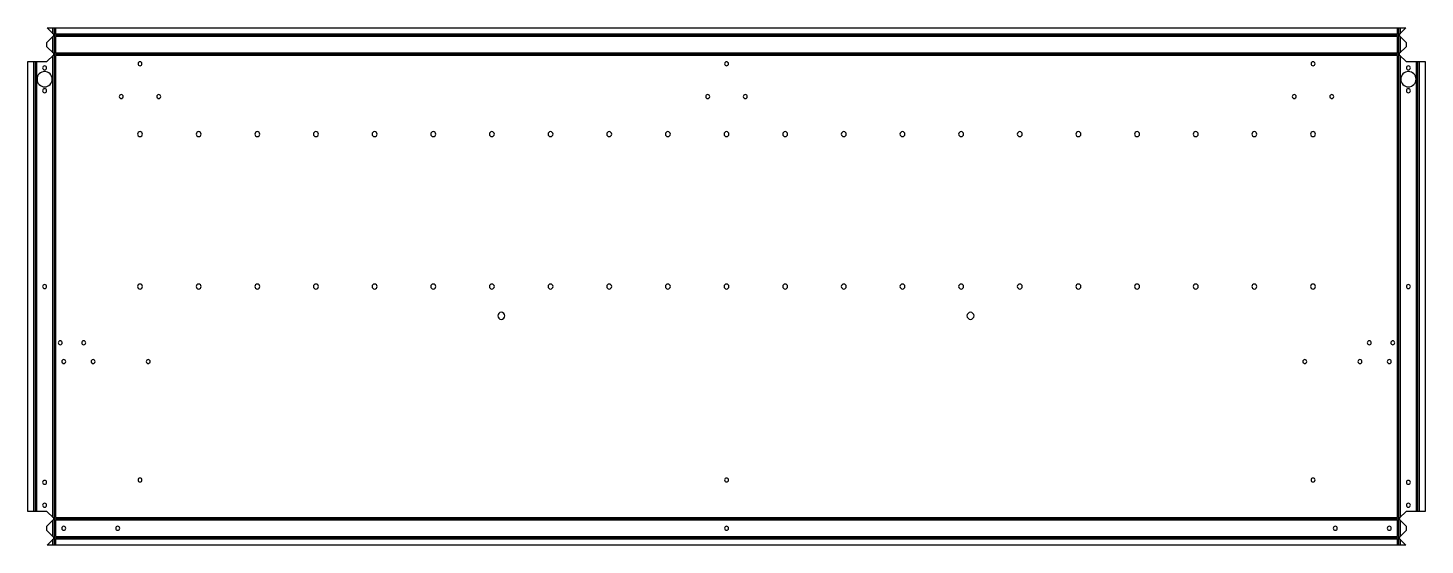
# Model space of a CAD drawing. Header units: millimetres. Extents: x -16 to 1175, y 0 to 441.
import ezdxf

# ---------------------------------------------------------------- set-up
doc = ezdxf.new("R2010")
doc.units = ezdxf.units.MM

msp = doc.modelspace()

# ---------------------------------------------------------------- linework, layer by layer
at = {"layer": 'BEND'}
for p, q in [((6.1, 441), (6.1, 434.9)), ((1152.3, 434.9), (1152.3, 441)), ((1152.7, 434.9), (5.7, 434.9)), ((6.1, 434.9), (6.1, 418.7)), ((1152.3, 418.7), (1152.3, 434.9)), ((1152.7, 418.7), (5.7, 418.7)), ((6.1, 418.7), (6.1, 22.4)), ((1152.3, 22.4), (1152.3, 418.7)), ((-10.2, 412.5), (-10.2, 28.6)), ((1168.6, 28.6), (1168.6, 412.5)), ((5.7, 22.4), (1152.7, 22.4)), ((6.1, 22.4), (6.1, 6.1)), ((1152.3, 6.1), (1152.3, 22.4)), ((5.7, 6.1), (1152.7, 6.1)), ((6.1, 6.1), (6.1, 0)), ((1152.3, 0), (1152.3, 6.1))]:
    msp.add_line(p, q, dxfattribs=at)
at = {"layer": 'BEND_EXTENT'}
for p, q in [((4.9, 436.1), (4.9, 441)), ((7.2, 441), (7.2, 436)), ((1151.2, 436), (1151.2, 441)), ((1153.5, 441), (1153.5, 436.1)), ((4.9, 419.9), (4.9, 433.7)), ((7.2, 436), (1151.2, 436)), ((1153.5, 433.7), (1153.5, 419.9)), ((4.9, 23.6), (4.9, 417.5)), ((1153.5, 417.5), (1153.5, 23.6)), ((-11.3, 28.6), (-11.3, 412.5)), ((-9.1, 412.5), (-9.1, 28.6)), ((1167.5, 28.6), (1167.5, 412.5)), ((1169.7, 412.5), (1169.7, 28.6)), ((4.9, 7.3), (4.9, 21.2)), ((1153.5, 21.2), (1153.5, 7.3)), ((4.9, 0), (4.9, 4.9)), ((1151.2, 5), (7.2, 5)), ((7.2, 5), (7.2, 0)), ((1151.2, 0), (1151.2, 5)), ((1153.5, 4.9), (1153.5, 0))]:
    msp.add_line(p, q, dxfattribs=at)
for points in [[(1151.2, 419.8), (1151.2, 433.8), (7.2, 433.8), (7.2, 419.8)], [(1151.2, 23.5), (1151.2, 417.5), (7.2, 417.5), (7.2, 23.5)], [(7.2, 21.3), (7.2, 7.3), (1151.2, 7.3), (1151.2, 21.3)]]:
    msp.add_lwpolyline(points, close=True, dxfattribs=at)
at = {"layer": 'INTERIOR_PROFILES', "extrusion": (0, 0, -1)}
for centre, radius in [((2.1, 407), 1.7), ((-79.2, 410.5), 1.7), ((-579.2, 410.5), 1.7), ((-1079.2, 410.5), 1.7), ((-1160.5, 407), 1.7), ((2.1, 397.3), 6.5), ((-1160.5, 397.3), 6.5), ((2.1, 387.5), 1.7), ((-63.2, 382.5), 1.7), ((-95.2, 382.5), 1.7), ((-563.2, 382.5), 1.7), ((-595.2, 382.5), 1.7), ((-1063.2, 382.5), 1.7), ((-1095.2, 382.5), 1.7), ((-1160.5, 387.5), 1.7), ((-79.2, 350.5), 2.12), ((-129.2, 350.5), 2.12), ((-179.2, 350.5), 2.12), ((-229.2, 350.5), 2.12), ((-279.2, 350.5), 2.12), ((-329.2, 350.5), 2.12), ((-379.2, 350.5), 2.12), ((-429.2, 350.5), 2.12), ((-479.2, 350.5), 2.12), ((-529.2, 350.5), 2.12), ((-579.2, 350.5), 2.12), ((-629.2, 350.5), 2.12), ((-679.2, 350.5), 2.12), ((-729.2, 350.5), 2.12), ((-779.2, 350.5), 2.12), ((-829.2, 350.5), 2.12), ((-879.2, 350.5), 2.12), ((-929.2, 350.5), 2.12), ((-979.2, 350.5), 2.12), ((-1029.2, 350.5), 2.12), ((-1079.2, 350.5), 2.12), ((2.1, 220.5), 1.7), ((-79.2, 220.5), 2.12), ((-129.2, 220.5), 2.12), ((-179.2, 220.5), 2.12), ((-229.2, 220.5), 2.12), ((-279.2, 220.5), 2.12), ((-329.2, 220.5), 2.12), ((-379.2, 220.5), 2.12), ((-429.2, 220.5), 2.12), ((-479.2, 220.5), 2.12), ((-529.2, 220.5), 2.12), ((-579.2, 220.5), 2.12), ((-629.2, 220.5), 2.12), ((-679.2, 220.5), 2.12), ((-729.2, 220.5), 2.12), ((-779.2, 220.5), 2.12), ((-829.2, 220.5), 2.12), ((-879.2, 220.5), 2.12), ((-929.2, 220.5), 2.12), ((-979.2, 220.5), 2.12), ((-1029.2, 220.5), 2.12), ((-1079.2, 220.5), 2.12), ((-1160.5, 220.5), 1.7), ((-387.2, 195.5), 3), ((-787.2, 195.5), 3), ((-11.2, 172.5), 1.7), ((-31.2, 172.5), 1.7), ((-1127.2, 172.5), 1.7), ((-1147.2, 172.5), 1.7), ((-14.2, 156.5), 1.7), ((-39.2, 156.5), 1.7), ((-86.2, 156.5), 1.7), ((-1072.2, 156.5), 1.7), ((-1119.2, 156.5), 1.7), ((-1144.2, 156.5), 1.7), ((2.1, 53.5), 1.7), ((-79.2, 55.5), 1.7), ((-579.2, 55.5), 1.7), ((-1079.2, 55.5), 1.7), ((-1160.5, 53.5), 1.7), ((2.1, 34), 1.7), ((-1160.5, 34), 1.7), ((-14.2, 14.3), 1.7), ((-60.2, 14.3), 1.7), ((-579.2, 14.3), 1.7), ((-1098.2, 14.3), 1.7), ((-1144.2, 14.3), 1.7)]:
    msp.add_circle(centre, radius, dxfattribs=at)
at = {"layer": 'OUTER_PROFILES'}
msp.add_lwpolyline([(1153, 5.4), (1158.4, 0), (0, 0), (5.4, 5.4, 0.414214), (5.4, 6.8), (-0.1, 12.3), (-0.1, 16.2), (5.4, 21.7, 0.414214), (5.4, 23.1), (-0.1, 28.6), (-16.3, 28.6), (-16.3, 412.5), (-0.1, 412.5), (5.4, 417.9, 0.414214), (5.4, 419.4), (-0.1, 424.9), (-0.1, 428.7), (5.4, 434.2, 0.414214), (5.4, 435.6), (0, 441), (1158.4, 441), (1153, 435.6, 0.414214), (1153, 434.2), (1158.5, 428.7), (1158.5, 424.9), (1153, 419.4, 0.414214), (1153, 417.9), (1158.5, 412.5), (1174.7, 412.5), (1174.7, 28.6), (1158.5, 28.6), (1153, 23.1, 0.414214), (1153, 21.7), (1158.5, 16.2), (1158.5, 12.3), (1153, 6.8, 0.414214)], format="xyb", close=True, dxfattribs=at)

doc.saveas('drawing.dxf')
